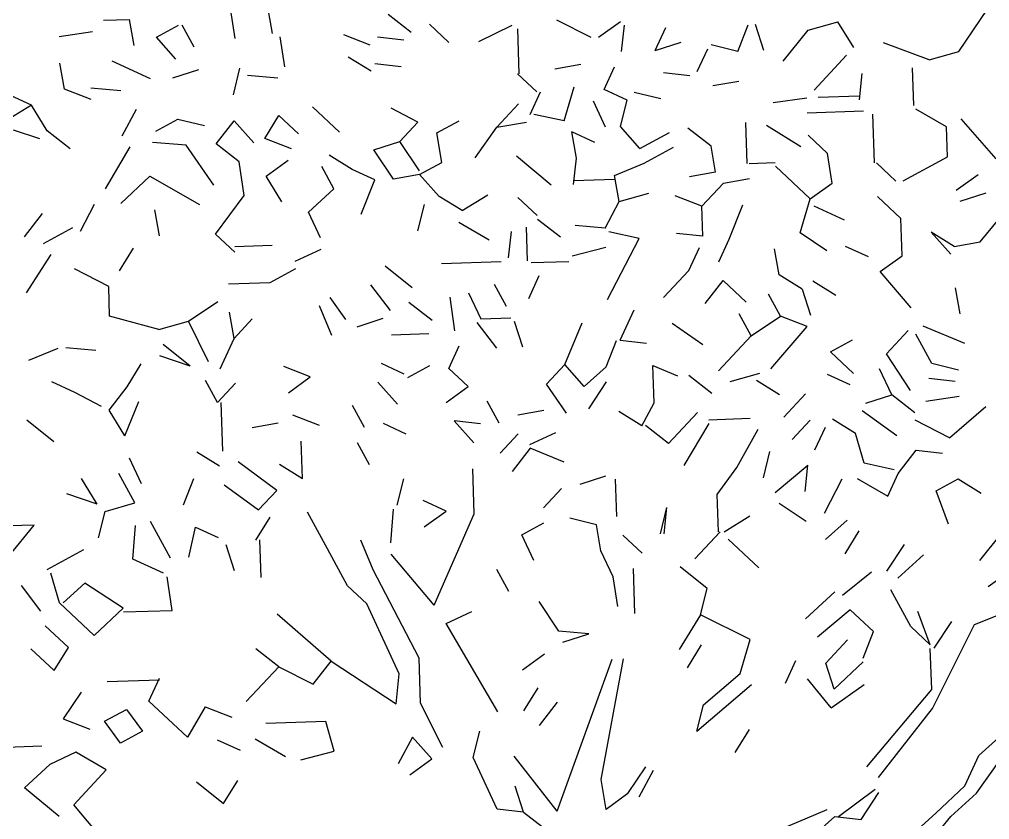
# Model space of a CAD drawing. Header units: metres. Extents: x 10 to 239, y 2 to 253.
# Drawn here: x 17.455 to 18.853, y 188.169 to 189.321 of the extents above; entities that cross this region are included whole.
import ezdxf

# ---------------------------------------------------------------- set-up
doc = ezdxf.new("R2010")
doc.units = ezdxf.units.M
doc.header["$MEASUREMENT"] = 0
doc.layers.add('bloques ARBOLES', color=7, linetype='Continuous', true_color=0xb8d897)

# ---------------------------------------------------------------- blocks, each defined once
blk = doc.blocks.new('arb-alz-77')
at = {"layer": 'bloques ARBOLES', "linetype": 'Continuous'}
for p, q in [((-1.8207, 9.6908), (-1.8366, 9.7899)), ((-1.8207, 9.6908), (-1.8366, 9.7899)), ((-1.8207, 9.6908), (-1.8366, 9.7899)), ((-1.8207, 9.6908), (-1.8366, 9.7899)), ((-1.8207, 9.6908), (-1.8366, 9.7899)), ((-1.6969, 9.7075), (-1.7121, 9.7941)), ((-1.6969, 9.7075), (-1.7121, 9.7941)), ((0.5848, 9.6474), (0.6797, 9.7877)), ((-2.2587, 9.7508), (-2.1717, 9.7536)), ((-2.2587, 9.7508), (-2.1717, 9.7536)), ((-2.2587, 9.7508), (-2.1717, 9.7536)), ((-2.1563, 9.6669), (-2.1717, 9.7536)), ((-1.2359, 9.7106), (-1.3128, 9.7703)), ((-1.2359, 9.7106), (-1.3128, 9.7703)), ((-1.2359, 9.7106), (-1.3128, 9.7703)), ((-0.6375, 9.6933), (-0.7517, 9.7518)), ((-0.6375, 9.6933), (-0.7517, 9.7518)), ((-0.6126, 9.6943), (-0.5397, 9.7466)), ((-0.6126, 9.6943), (-0.5397, 9.7466)), ((-0.6126, 9.6943), (-0.5397, 9.7466)), ((-0.6126, 9.6943), (-0.5397, 9.7466)), ((0.0841, 9.7177), (0.1827, 9.746)), ((0.0841, 9.7177), (0.1827, 9.746)), ((0.2354, 9.6606), (0.1827, 9.746)), ((0.2354, 9.6606), (0.1827, 9.746)), ((-2.2949, 9.7121), (-2.4064, 9.696)), ((-2.2949, 9.7121), (-2.4064, 9.696)), ((-2.2949, 9.7121), (-2.4064, 9.696)), ((-2.0825, 9.6944), (-2.009, 9.7343)), ((-2.0825, 9.6944), (-2.009, 9.7343)), ((-2.0825, 9.6944), (-2.009, 9.7343)), ((-1.9568, 9.6613), (-1.9966, 9.7347)), ((-1.1104, 9.6774), (-1.1746, 9.7376)), ((-1.1104, 9.6774), (-1.1746, 9.7376)), ((-1.1104, 9.6774), (-1.1746, 9.7376)), ((-1.0107, 9.6808), (-0.9005, 9.7344)), ((-0.8764, 9.5732), (-0.8814, 9.7225)), ((-0.5364, 9.647), (-0.5268, 9.7345)), ((-0.5364, 9.647), (-0.5268, 9.7345)), ((-0.5364, 9.647), (-0.5268, 9.7345)), ((-0.4243, 9.6507), (-0.3896, 9.7266)), ((-0.1502, 9.6475), (-0.1158, 9.7359)), ((-0.0632, 9.6505), (-0.091, 9.7367)), ((0.0003, 9.6153), (0.0841, 9.7177)), ((0.0003, 9.6153), (0.0841, 9.7177)), ((-2.0178, 9.6218), (-2.0825, 9.6944)), ((-2.0178, 9.6218), (-2.0825, 9.6944)), ((-2.0178, 9.6218), (-2.0825, 9.6944)), ((-1.6557, 9.5967), (-1.6714, 9.6958)), ((-1.6557, 9.5967), (-1.6714, 9.6958)), ((-1.3716, 9.6686), (-1.4599, 9.703)), ((-1.3716, 9.6686), (-1.4599, 9.703)), ((-1.3716, 9.6686), (-1.4599, 9.703)), ((-1.3716, 9.6686), (-1.4599, 9.703)), ((-1.2601, 9.6848), (-1.3475, 9.6943)), ((-0.4243, 9.6507), (-0.3381, 9.6785)), ((-0.4243, 9.6507), (-0.3381, 9.6785)), ((-0.4243, 9.6507), (-0.3381, 9.6785)), ((0.4859, 9.6193), (0.3346, 9.6764)), ((0.4859, 9.6193), (0.3346, 9.6764)), ((-0.285, 9.5807), (-0.2501, 9.6566)), ((-0.1502, 9.6475), (-0.2381, 9.6695)), ((-0.1502, 9.6475), (-0.2381, 9.6695)), ((0.4859, 9.6193), (0.5848, 9.6474)), ((-2.1027, 9.5567), (-2.2293, 9.6147)), ((-2.1027, 9.5567), (-2.2293, 9.6147)), ((-1.3687, 9.5814), (-1.445, 9.6287)), ((0.1032, 9.5191), (0.2114, 9.6349)), ((0.1032, 9.5191), (0.2114, 9.6349)), ((-2.388, 9.5222), (-2.4035, 9.6088)), ((-2.0281, 9.5592), (-1.9418, 9.5871)), ((-2.0281, 9.5592), (-1.9418, 9.5871)), ((-2.0281, 9.5592), (-1.9418, 9.5871)), ((-1.8269, 9.5037), (-1.805, 9.5917)), ((-1.3571, 9.6068), (-1.2696, 9.5974)), ((-1.3571, 9.6068), (-1.2696, 9.5974)), ((-0.7586, 9.5896), (-0.6719, 9.605)), ((-0.7586, 9.5896), (-0.6719, 9.605)), ((-0.5944, 9.5204), (-0.5595, 9.5964)), ((0.435, 9.468), (0.4308, 9.5924)), ((0.435, 9.468), (0.4308, 9.5924)), ((-1.6793, 9.5585), (-1.7793, 9.5676)), ((-0.8184, 9.5129), (-0.8826, 9.573)), ((-0.8184, 9.5129), (-0.8826, 9.573)), ((-0.3969, 9.577), (-0.3095, 9.5674)), ((-0.1469, 9.548), (-0.2334, 9.5326)), ((0.2539, 9.4868), (0.2634, 9.5744)), ((0.2539, 9.4868), (0.2634, 9.5744)), ((-2.4983, 9.4686), (-2.6249, 9.5266)), ((-2.2998, 9.4877), (-2.388, 9.5222)), ((-2.2998, 9.4877), (-2.388, 9.5222)), ((-2.2998, 9.4877), (-2.388, 9.5222)), ((-2.201, 9.516), (-2.301, 9.5251)), ((-2.201, 9.516), (-2.301, 9.5251)), ((-2.201, 9.516), (-2.301, 9.5251)), ((-0.8406, 9.4374), (-0.8059, 9.5134)), ((-0.8406, 9.4374), (-0.8059, 9.5134)), ((-0.8406, 9.4374), (-0.8059, 9.5134)), ((-0.7277, 9.4163), (-0.6944, 9.5296)), ((-0.5184, 9.4857), (-0.5944, 9.5204)), ((-0.5184, 9.4857), (-0.5944, 9.5204)), ((-0.5902, 9.3961), (-0.6303, 9.4818)), ((-0.5902, 9.3961), (-0.6303, 9.4818)), ((-0.5404, 9.3978), (-0.5184, 9.4857)), ((-0.5404, 9.3978), (-0.5184, 9.4857)), ((-0.5404, 9.3978), (-0.5184, 9.4857)), ((-0.4065, 9.4894), (-0.4943, 9.5114)), ((-0.0324, 9.4772), (0.0792, 9.4934)), ((0.2534, 9.4992), (0.1166, 9.4947)), ((0.2534, 9.4992), (0.1166, 9.4947)), ((-2.4983, 9.4686), (-2.5838, 9.4159)), ((-2.4983, 9.4686), (-2.5838, 9.4159)), ((-2.4457, 9.3831), (-2.4983, 9.4686)), ((-2.1959, 9.3667), (-2.1491, 9.4556)), ((-1.4739, 9.3787), (-1.5638, 9.4628)), ((-1.4739, 9.3787), (-1.5638, 9.4628)), ((-1.2135, 9.4123), (-1.3023, 9.4591)), ((-1.2135, 9.4123), (-1.3023, 9.4591)), ((-1.2135, 9.4123), (-1.3023, 9.4591)), ((-1.2135, 9.4123), (-1.3023, 9.4591)), ((-1.2135, 9.4123), (-1.3023, 9.4591)), ((-0.9514, 9.3963), (-0.8792, 9.4735)), ((-0.9514, 9.3963), (-0.8792, 9.4735)), ((0.0808, 9.4436), (0.2676, 9.4499)), ((0.5434, 9.397), (0.4417, 9.4558)), ((0.5434, 9.397), (0.4417, 9.4558)), ((0.5434, 9.397), (0.4417, 9.4558)), ((-2.0844, 9.3829), (-2.0111, 9.4228)), ((-2.0844, 9.3829), (-2.0111, 9.4228)), ((-2.0111, 9.4228), (-1.9231, 9.4008)), ((-2.0111, 9.4228), (-1.9231, 9.4008)), ((-1.8837, 9.3399), (-1.8239, 9.4167)), ((-1.8837, 9.3399), (-1.8239, 9.4167)), ((-1.8837, 9.3399), (-1.8239, 9.4167)), ((-1.8239, 9.4167), (-1.7592, 9.344)), ((-1.8239, 9.4167), (-1.7592, 9.344)), ((-1.8239, 9.4167), (-1.7592, 9.344)), ((-1.8239, 9.4167), (-1.7592, 9.344)), ((-1.7223, 9.3578), (-1.6752, 9.4342)), ((-1.6107, 9.3741), (-1.6752, 9.4342)), ((-1.15, 9.3772), (-1.0766, 9.417)), ((-1.15, 9.3772), (-1.0766, 9.417)), ((-1.15, 9.3772), (-1.0766, 9.417)), ((-0.7277, 9.4163), (-0.8282, 9.4378)), ((-0.7277, 9.4163), (-0.8282, 9.4378)), ((-0.7277, 9.4163), (-0.8282, 9.4378)), ((0.3045, 9.2768), (0.299, 9.4385)), ((0.3045, 9.2768), (0.299, 9.4385)), ((0.7089, 9.2904), (0.5923, 9.4235)), ((-2.4697, 9.3575), (-2.5579, 9.3856)), ((-2.4697, 9.3575), (-2.5579, 9.3856)), ((-1.2736, 9.348), (-1.2135, 9.4123)), ((-1.0227, 9.2942), (-0.9514, 9.3963)), ((-0.9514, 9.3963), (-0.8523, 9.4121)), ((-0.9514, 9.3963), (-0.8523, 9.4121)), ((-0.9514, 9.3963), (-0.8523, 9.4121)), ((-0.4756, 9.3251), (-0.5404, 9.3978)), ((-0.2391, 9.3332), (-0.316, 9.3928)), ((-0.119, 9.2749), (-0.1236, 9.4118)), ((-0.119, 9.2749), (-0.1236, 9.4118)), ((0.0598, 9.3308), (-0.0547, 9.4017)), ((0.0598, 9.3308), (-0.0547, 9.4017)), ((0.0598, 9.3308), (-0.0547, 9.4017)), ((0.5467, 9.2974), (0.5434, 9.397)), ((0.5467, 9.2974), (0.5434, 9.397)), ((0.5467, 9.2974), (0.5434, 9.397)), ((-2.3688, 9.3235), (-2.4457, 9.3831)), ((-1.6341, 9.3234), (-1.7223, 9.3578)), ((-1.6341, 9.3234), (-1.7223, 9.3578)), ((-1.1343, 9.278), (-1.15, 9.3772)), ((-1.1343, 9.278), (-1.15, 9.3772)), ((-0.6257, 9.345), (-0.7018, 9.3798)), ((-0.6864, 9.2932), (-0.7018, 9.3798)), ((-0.6864, 9.2932), (-0.7018, 9.3798)), ((-0.6257, 9.345), (-0.7018, 9.3798)), ((-0.6864, 9.2932), (-0.7018, 9.3798)), ((-0.4756, 9.3251), (-0.3777, 9.3783)), ((-0.4756, 9.3251), (-0.3777, 9.3783)), ((-0.4756, 9.3251), (-0.3777, 9.3783)), ((0.1478, 9.3088), (0.0834, 9.369)), ((-2.2522, 9.1905), (-2.1698, 9.3302)), ((-1.9832, 9.3365), (-2.0955, 9.3453)), ((-1.8915, 9.2027), (-1.9832, 9.3365)), ((-1.807, 9.2802), (-1.8837, 9.3399)), ((-1.807, 9.2802), (-1.8837, 9.3399)), ((-1.3598, 9.3203), (-1.2736, 9.348)), ((-1.2943, 9.2229), (-1.3598, 9.3203)), ((-1.2943, 9.2229), (-1.3598, 9.3203)), ((-1.208, 9.2506), (-1.2736, 9.348)), ((-1.208, 9.2506), (-1.2736, 9.348)), ((-0.4616, 9.2757), (-0.3637, 9.329)), ((-0.4616, 9.2757), (-0.3637, 9.329)), ((-0.4616, 9.2757), (-0.3637, 9.329)), ((-0.2239, 9.2466), (-0.2391, 9.3332)), ((-0.2239, 9.2466), (-0.2391, 9.3332)), ((-0.2239, 9.2466), (-0.2391, 9.3332)), ((-1.4323, 9.2555), (-1.5088, 9.3026)), ((-1.4323, 9.2555), (-1.5088, 9.3026)), ((-0.7705, 9.2031), (-0.8858, 9.2989)), ((-0.6958, 9.2057), (-0.6864, 9.2932)), ((0.1635, 9.2098), (0.1478, 9.3088)), ((0.3999, 9.2177), (0.5467, 9.2974)), ((-1.7907, 9.1686), (-1.807, 9.2802)), ((-1.7907, 9.1686), (-1.807, 9.2802)), ((-1.7907, 9.1686), (-1.807, 9.2802)), ((-1.7907, 9.1686), (-1.807, 9.2802)), ((-1.7907, 9.1686), (-1.807, 9.2802)), ((-1.7181, 9.2333), (-1.6451, 9.2857)), ((-1.7181, 9.2333), (-1.6451, 9.2857)), ((-1.4925, 9.1912), (-1.5324, 9.2646)), ((-1.3565, 9.2207), (-1.4323, 9.2555)), ((-1.3565, 9.2207), (-1.4323, 9.2555)), ((-1.2076, 9.2381), (-1.1343, 9.278)), ((-1.2076, 9.2381), (-1.1343, 9.278)), ((-0.5597, 9.2352), (-0.4616, 9.2757)), ((-0.5597, 9.2352), (-0.4616, 9.2757)), ((-0.5597, 9.2352), (-0.4616, 9.2757)), ((-0.1127, 9.2752), (-0.0257, 9.2781)), ((0.0905, 9.1574), (-0.0252, 9.2657)), ((0.3751, 9.2169), (0.3108, 9.277)), ((0.3751, 9.2169), (0.3108, 9.277)), ((0.3751, 9.2169), (0.3108, 9.277)), ((-2.2008, 9.1424), (-2.1042, 9.2328)), ((-2.2008, 9.1424), (-2.1042, 9.2328)), ((-2.1042, 9.2328), (-1.9392, 9.1388)), ((-2.1042, 9.2328), (-1.9392, 9.1388)), ((-1.6655, 9.148), (-1.7181, 9.2333)), ((-1.6655, 9.148), (-1.7181, 9.2333)), ((-1.6655, 9.148), (-1.7181, 9.2333)), ((-1.6655, 9.148), (-1.7181, 9.2333)), ((-1.2076, 9.2381), (-1.2943, 9.2229)), ((-1.1428, 9.1656), (-1.2076, 9.2381)), ((-1.1428, 9.1656), (-1.2076, 9.2381)), ((-1.1428, 9.1656), (-1.2076, 9.2381)), ((-1.1428, 9.1656), (-1.2076, 9.2381)), ((-0.5444, 9.1484), (-0.5597, 9.2352)), ((-0.5444, 9.1484), (-0.5597, 9.2352)), ((-0.2239, 9.2466), (-0.3106, 9.2311)), ((-0.1978, 9.21), (-0.111, 9.2254)), ((-0.1978, 9.21), (-0.111, 9.2254)), ((-0.1978, 9.21), (-0.111, 9.2254)), ((0.5753, 9.1863), (0.6484, 9.2386)), ((-1.5771, 9.1136), (-1.4925, 9.1912)), ((-1.4025, 9.1071), (-1.3565, 9.2207)), ((-0.6963, 9.2181), (-0.5593, 9.2226)), ((-0.6963, 9.2181), (-0.5593, 9.2226)), ((-0.6963, 9.2181), (-0.5593, 9.2226)), ((-0.6963, 9.2181), (-0.5593, 9.2226)), ((-0.2698, 9.1328), (-0.1978, 9.21)), ((0.0905, 9.1574), (0.1635, 9.2098)), ((0.0905, 9.1574), (0.1635, 9.2098)), ((0.0905, 9.1574), (0.1635, 9.2098)), ((-1.886, 9.0408), (-1.7907, 9.1686)), ((-1.886, 9.0408), (-1.7907, 9.1686)), ((-1.886, 9.0408), (-1.7907, 9.1686)), ((-1.886, 9.0408), (-1.7907, 9.1686)), ((-1.886, 9.0408), (-1.7907, 9.1686)), ((-1.886, 9.0408), (-1.7907, 9.1686)), ((-1.0666, 9.1184), (-1.1428, 9.1656)), ((-1.0666, 9.1184), (-1.1428, 9.1656)), ((-1.0666, 9.1184), (-0.9811, 9.1711)), ((-1.0666, 9.1184), (-0.9811, 9.1711)), ((-1.0666, 9.1184), (-0.9811, 9.1711)), ((-1.0666, 9.1184), (-0.9811, 9.1711)), ((-1.0666, 9.1184), (-0.9811, 9.1711)), ((-1.0666, 9.1184), (-0.9811, 9.1711)), ((-0.8169, 9.1018), (-0.8812, 9.162)), ((-0.5444, 9.1484), (-0.4457, 9.1767)), ((-0.5444, 9.1484), (-0.4457, 9.1767)), ((-0.2698, 9.1328), (-0.3582, 9.1671)), ((-0.2698, 9.1328), (-0.3582, 9.1671)), ((0.3917, 9.0928), (0.3145, 9.1651)), ((0.3917, 9.0928), (0.3145, 9.1651)), ((0.589, 9.1494), (0.6753, 9.1773)), ((-2.3348, 9.0507), (-2.2879, 9.1394)), ((-2.3348, 9.0507), (-2.2879, 9.1394)), ((-1.2137, 9.0512), (-1.1918, 9.139)), ((-1.2137, 9.0512), (-1.1918, 9.139)), ((-1.2137, 9.0512), (-1.1918, 9.139)), ((-1.2137, 9.0512), (-1.1918, 9.139)), ((-0.5912, 9.0597), (-0.5444, 9.1484)), ((-0.2665, 9.0333), (-0.2698, 9.1328)), ((-0.1791, 9.0239), (-0.133, 9.1375)), ((-0.1791, 9.0239), (-0.133, 9.1375)), ((0.0571, 9.0443), (0.0905, 9.1574)), ((0.0571, 9.0443), (0.0905, 9.1574)), ((0.205, 9.0866), (0.1039, 9.1329)), ((-2.521, 9.0318), (-2.4613, 9.1085)), ((-2.0726, 9.0346), (-2.088, 9.1212)), ((-2.0726, 9.0346), (-2.088, 9.1212)), ((-1.5367, 9.0277), (-1.5771, 9.1136)), ((0.6559, 9.0146), (0.7395, 9.1171)), ((0.6559, 9.0146), (0.7395, 9.1171)), ((0.6559, 9.0146), (0.7395, 9.1171)), ((-2.458, 9.0092), (-2.3601, 9.0623)), ((-2.458, 9.0092), (-2.3601, 9.0623)), ((-2.458, 9.0092), (-2.3601, 9.0623)), ((-1.0778, 9.0806), (-0.9761, 9.0218)), ((-1.0778, 9.0806), (-0.9761, 9.0218)), ((-0.8491, 8.9514), (-0.853, 9.0633)), ((-0.8491, 8.9514), (-0.853, 9.0633)), ((-0.7397, 9.0298), (-0.8164, 9.0894)), ((-0.5912, 9.0597), (-0.6912, 9.0688)), ((0.3959, 8.9685), (0.3917, 9.0928)), ((-1.8217, 8.9808), (-1.886, 9.0408)), ((-0.9118, 8.9618), (-0.9024, 9.0492)), ((-0.478, 9.0261), (-0.5784, 9.0477)), ((-0.478, 9.0261), (-0.5784, 9.0477)), ((-0.2665, 9.0333), (-0.354, 9.0428)), ((0.1462, 8.985), (0.0571, 9.0443)), ((0.1462, 8.985), (0.0571, 9.0443)), ((0.5691, 8.9992), (0.4929, 9.0465)), ((0.5691, 8.9992), (0.4929, 9.0465)), ((0.5691, 8.9992), (0.4929, 9.0465)), ((0.5576, 8.9739), (0.4929, 9.0465)), ((-1.8223, 8.9995), (-1.6979, 9.0037)), ((-1.8223, 8.9995), (-1.6979, 9.0037)), ((-0.7003, 8.9688), (-0.5892, 8.9974)), ((-0.7003, 8.9688), (-0.5892, 8.9974)), ((-0.7003, 8.9688), (-0.5892, 8.9974)), ((-0.5832, 8.8233), (-0.478, 9.0261)), ((-0.5832, 8.8233), (-0.478, 9.0261)), ((-0.2137, 8.9478), (-0.1791, 9.0239)), ((0.2839, 8.9647), (0.208, 8.9995)), ((0.2839, 8.9647), (0.208, 8.9995)), ((0.5691, 8.9992), (0.6559, 9.0146)), ((-2.5146, 8.8453), (-2.4319, 8.9726)), ((-2.5146, 8.8453), (-2.4319, 8.9726)), ((-2.2057, 8.918), (-2.1586, 8.9942)), ((-2.2057, 8.918), (-2.1586, 8.9942)), ((-2.2057, 8.918), (-2.1586, 8.9942)), ((-2.2057, 8.918), (-2.1586, 8.9942)), ((-1.6214, 8.9501), (-1.5355, 8.9905)), ((-1.6214, 8.9501), (-1.5355, 8.9905)), ((-1.6214, 8.9501), (-1.5355, 8.9905)), ((-0.3124, 8.9197), (-0.2777, 8.9955)), ((-0.013, 8.9048), (-0.0284, 8.9915)), ((-0.013, 8.9048), (-0.0284, 8.9915)), ((0.323, 8.9162), (0.3959, 8.9685)), ((0.323, 8.9162), (0.3959, 8.9685)), ((0.323, 8.9162), (0.3959, 8.9685)), ((0.323, 8.9162), (0.3959, 8.9685)), ((-1.3219, 8.9354), (-1.2323, 8.8636)), ((-1.3219, 8.9354), (-1.2323, 8.8636)), ((-0.9362, 8.9484), (-1.1353, 8.9417)), ((-0.9362, 8.9484), (-1.1353, 8.9417)), ((-0.9362, 8.9484), (-1.1353, 8.9417)), ((-0.8366, 8.9456), (-0.712, 8.9498)), ((-0.8366, 8.9456), (-0.712, 8.9498)), ((-2.2413, 8.8669), (-2.3554, 8.9254)), ((-1.6206, 8.9253), (-1.7061, 8.8788)), ((-0.845, 8.8269), (-0.8101, 8.9028)), ((-0.845, 8.8269), (-0.8101, 8.9028)), ((-0.3967, 8.8295), (-0.3124, 8.9197)), ((-0.3967, 8.8295), (-0.3124, 8.9197)), ((-0.3967, 8.8295), (-0.3124, 8.9197)), ((0.0633, 8.8576), (-0.013, 8.9048)), ((0.0633, 8.8576), (-0.013, 8.9048)), ((0.0633, 8.8576), (-0.013, 8.9048)), ((0.0633, 8.8576), (-0.013, 8.9048)), ((0.0633, 8.8576), (-0.013, 8.9048)), ((0.0633, 8.8576), (-0.013, 8.9048)), ((0.4266, 8.7951), (0.323, 8.9162)), ((0.4266, 8.7951), (0.323, 8.9162)), ((0.4266, 8.7951), (0.323, 8.9162)), ((0.4266, 8.7951), (0.323, 8.9162)), ((-1.7061, 8.8788), (-1.8431, 8.8741)), ((-1.7061, 8.8788), (-1.8431, 8.8741)), ((-1.7061, 8.8788), (-1.8431, 8.8741)), ((-1.7061, 8.8788), (-1.8431, 8.8741)), ((-1.7061, 8.8788), (-1.8431, 8.8741)), ((-1.7061, 8.8788), (-1.8431, 8.8741)), ((-1.7061, 8.8788), (-1.8431, 8.8741)), ((-1.3044, 8.7865), (-1.3695, 8.8714)), ((-1.3044, 8.7865), (-1.3695, 8.8714)), ((-0.9188, 8.7996), (-0.9587, 8.8729)), ((-0.2589, 8.8094), (-0.1993, 8.8861)), ((-0.2589, 8.8094), (-0.1993, 8.8861)), ((-0.2589, 8.8094), (-0.1993, 8.8861)), ((-0.1221, 8.814), (-0.1993, 8.8861)), ((0.1762, 8.8365), (0.0997, 8.8838)), ((-2.238, 8.7674), (-2.2413, 8.8669)), ((-1.0448, 8.8452), (-1.0046, 8.7592)), ((-0.0085, 8.768), (-0.0482, 8.8414)), ((0.0633, 8.8576), (0.0911, 8.7714)), ((0.5892, 8.7756), (0.5738, 8.8624)), ((-1.9759, 8.7514), (-1.8785, 8.817)), ((-1.9759, 8.7514), (-1.8785, 8.817)), ((-1.9759, 8.7514), (-1.8785, 8.817)), ((-1.9759, 8.7514), (-1.8785, 8.817)), ((-1.453, 8.7565), (-1.5053, 8.8295)), ((-1.453, 8.7565), (-1.5053, 8.8295)), ((-1.1663, 8.7538), (-1.2431, 8.8135)), ((-1.1663, 8.7538), (-1.2431, 8.8135)), ((-1.0904, 8.7189), (-1.1067, 8.8306)), ((-1.0904, 8.7189), (-1.1067, 8.8306)), ((-1.8245, 8.6941), (-1.8399, 8.7809)), ((-1.5416, 8.8033), (-1.501, 8.7051)), ((-1.5416, 8.8033), (-1.501, 8.7051)), ((-0.5413, 8.6878), (-0.4949, 8.7889)), ((-0.1058, 8.7025), (-0.1457, 8.7757)), ((-0.1058, 8.7025), (-0.1457, 8.7757)), ((-2.0746, 8.7231), (-2.238, 8.7674)), ((-2.0746, 8.7231), (-2.238, 8.7674)), ((-2.0746, 8.7231), (-2.238, 8.7674)), ((-2.0746, 8.7231), (-1.9759, 8.7514)), ((-2.0746, 8.7231), (-1.9759, 8.7514)), ((-2.0746, 8.7231), (-1.9759, 8.7514)), ((-1.9091, 8.6165), (-1.9759, 8.7514)), ((-1.9091, 8.6165), (-1.9759, 8.7514)), ((-1.9091, 8.6165), (-1.9759, 8.7514)), ((-1.8245, 8.6941), (-1.7644, 8.7585)), ((-1.8245, 8.6941), (-1.7644, 8.7585)), ((-1.4148, 8.7329), (-1.3285, 8.7607)), ((-1.4148, 8.7329), (-1.3285, 8.7607)), ((-1.4148, 8.7329), (-1.3285, 8.7607)), ((-1.4148, 8.7329), (-1.3285, 8.7607)), ((-1.4148, 8.7329), (-1.3285, 8.7607)), ((-0.9515, 8.6613), (-1.0167, 8.7463)), ((-1.0046, 8.7592), (-0.9051, 8.7626)), ((-1.0046, 8.7592), (-0.9051, 8.7626)), ((-0.8643, 8.6643), (-0.8922, 8.7506)), ((-0.8643, 8.6643), (-0.8922, 8.7506)), ((-0.8643, 8.6643), (-0.8922, 8.7506)), ((-0.8643, 8.6643), (-0.8922, 8.7506)), ((-0.7255, 8.6067), (-0.6679, 8.7458)), ((-0.7255, 8.6067), (-0.6679, 8.7458)), ((-0.7255, 8.6067), (-0.6679, 8.7458)), ((-0.7255, 8.6067), (-0.6679, 8.7458)), ((-0.7255, 8.6067), (-0.6679, 8.7458)), ((-0.7255, 8.6067), (-0.6679, 8.7458)), ((-0.2667, 8.672), (-0.3687, 8.7433)), ((-0.2667, 8.672), (-0.3687, 8.7433)), ((-0.1058, 8.7025), (-0.0085, 8.768)), ((0.08, 8.7336), (-0.0085, 8.768)), ((0.08, 8.7336), (-0.0085, 8.768)), ((0.08, 8.7336), (-0.0085, 8.768)), ((0.08, 8.7336), (-0.0085, 8.768)), ((0.08, 8.7336), (-0.0085, 8.768)), ((-1.3017, 8.7057), (-1.1774, 8.7099)), ((-1.3017, 8.7057), (-1.1774, 8.7099)), ((-0.0398, 8.5926), (0.08, 8.7336)), ((0.3446, 8.6429), (0.4167, 8.7201)), ((0.3446, 8.6429), (0.4167, 8.7201)), ((0.4951, 8.6106), (0.4421, 8.7084)), ((0.4951, 8.6106), (0.4421, 8.7084)), ((0.6049, 8.6766), (0.466, 8.7341)), ((0.6049, 8.6766), (0.466, 8.7341)), ((0.6049, 8.6766), (0.466, 8.7341)), ((0.6049, 8.6766), (0.466, 8.7341)), ((0.6049, 8.6766), (0.466, 8.7341)), ((-1.8709, 8.5931), (-1.8245, 8.6941)), ((-1.8709, 8.5931), (-1.8245, 8.6941)), ((-0.5881, 8.599), (-0.5538, 8.6873)), ((-0.5413, 8.6878), (-0.4539, 8.6782)), ((-0.5413, 8.6878), (-0.4539, 8.6782)), ((-0.5413, 8.6878), (-0.4539, 8.6782)), ((-0.214, 8.5867), (-0.1058, 8.7025)), ((-0.214, 8.5867), (-0.1058, 8.7025)), ((0.1575, 8.649), (0.231, 8.6889)), ((0.1575, 8.649), (0.231, 8.6889)), ((-2.5071, 8.6213), (-2.4088, 8.662)), ((-2.5071, 8.6213), (-2.4088, 8.662)), ((-2.2839, 8.6538), (-2.384, 8.6628)), ((-2.2839, 8.6538), (-2.384, 8.6628)), ((-2.2839, 8.6538), (-2.384, 8.6628)), ((-1.9708, 8.6021), (-2.0604, 8.6737)), ((-1.9708, 8.6021), (-2.0604, 8.6737)), ((-1.9708, 8.6021), (-2.0604, 8.6737)), ((-1.9708, 8.6021), (-2.0604, 8.6737)), ((-1.1111, 8.5937), (-1.0763, 8.6696)), ((-1.1111, 8.5937), (-1.0763, 8.6696)), ((0.2348, 8.5769), (0.1575, 8.649)), ((0.2348, 8.5769), (0.1575, 8.649)), ((0.4234, 8.521), (0.3446, 8.6429)), ((0.4234, 8.521), (0.3446, 8.6429)), ((0.4234, 8.521), (0.3446, 8.6429)), ((0.4234, 8.521), (0.3446, 8.6429)), ((0.4234, 8.521), (0.3446, 8.6429)), ((0.4234, 8.521), (0.3446, 8.6429)), ((-1.9708, 8.6021), (-2.0716, 8.636)), ((-1.9708, 8.6021), (-2.0716, 8.636)), ((-1.9708, 8.6021), (-2.0716, 8.636)), ((-1.3359, 8.6111), (-1.26, 8.5762)), ((-1.3359, 8.6111), (-1.26, 8.5762)), ((0.5831, 8.5886), (0.4951, 8.6106)), ((0.5831, 8.5886), (0.4951, 8.6106)), ((0.5831, 8.5886), (0.4951, 8.6106)), ((-2.1802, 8.5328), (-2.1329, 8.609)), ((-1.571, 8.5657), (-1.6594, 8.6001)), ((-1.2471, 8.5642), (-1.1737, 8.604)), ((-1.2471, 8.5642), (-1.1737, 8.604)), ((-1.0469, 8.5336), (-1.1111, 8.5937)), ((-0.7855, 8.5424), (-0.7255, 8.6067)), ((-0.7855, 8.5424), (-0.7255, 8.6067)), ((-0.6607, 8.5342), (-0.7255, 8.6067)), ((-0.6607, 8.5342), (-0.7255, 8.6067)), ((-0.6607, 8.5342), (-0.7255, 8.6067)), ((-0.6607, 8.5342), (-0.5881, 8.599)), ((-0.6607, 8.5342), (-0.5881, 8.599)), ((-0.4327, 8.6042), (-0.3505, 8.5696)), ((-0.4285, 8.4798), (-0.4327, 8.6042)), ((-0.1754, 8.5507), (-0.0767, 8.5788)), ((-0.1754, 8.5507), (-0.0767, 8.5788)), ((0.3616, 8.5064), (0.3214, 8.5923)), ((0.3616, 8.5064), (0.3214, 8.5923)), ((-2.354, 8.5144), (-2.4299, 8.5492)), ((-2.354, 8.5144), (-2.4299, 8.5492)), ((-2.354, 8.5144), (-2.4299, 8.5492)), ((-1.8796, 8.4807), (-1.9194, 8.554)), ((-1.8796, 8.4807), (-1.9194, 8.554)), ((-1.8796, 8.4807), (-1.9194, 8.554)), ((-1.6441, 8.5134), (-1.571, 8.5657)), ((-1.2815, 8.4759), (-1.3463, 8.5485)), ((-1.2815, 8.4759), (-1.3463, 8.5485)), ((-1.2815, 8.4759), (-1.3463, 8.5485)), ((-1.2815, 8.4759), (-1.3463, 8.5485)), ((-0.6457, 8.46), (-0.5864, 8.5492)), ((-0.6457, 8.46), (-0.5864, 8.5492)), ((-0.6457, 8.46), (-0.5864, 8.5492)), ((-0.2364, 8.5111), (-0.3131, 8.5708)), ((-0.2364, 8.5111), (-0.3131, 8.5708)), ((-0.012, 8.5063), (-0.0884, 8.5535)), ((0.2235, 8.5391), (0.1476, 8.5739)), ((0.5719, 8.5509), (0.4844, 8.5605)), ((-2.2652, 8.4676), (-2.354, 8.5144)), ((-2.2652, 8.4676), (-2.354, 8.5144)), ((-2.2652, 8.4676), (-2.354, 8.5144)), ((-2.2652, 8.4676), (-2.354, 8.5144)), ((-2.2399, 8.4559), (-2.1802, 8.5328)), ((-2.2399, 8.4559), (-2.1802, 8.5328)), ((-1.8796, 8.4807), (-1.8195, 8.545)), ((-1.1198, 8.4814), (-1.0469, 8.5336)), ((-0.72, 8.445), (-0.7855, 8.5424)), ((-0.72, 8.445), (-0.7855, 8.5424)), ((-2.1873, 8.3706), (-2.1413, 8.4842)), ((-2.1873, 8.3706), (-2.1413, 8.4842)), ((-2.1873, 8.3706), (-2.1413, 8.4842)), ((-0.943, 8.4126), (-0.9829, 8.4859)), ((-0.943, 8.4126), (-0.9829, 8.4859)), ((-0.943, 8.4126), (-0.9829, 8.4859)), ((0.0029, 8.4321), (0.0751, 8.5093)), ((0.2753, 8.4786), (0.3616, 8.5064)), ((0.2753, 8.4786), (0.3616, 8.5064)), ((0.2753, 8.4786), (0.3616, 8.5064)), ((0.4383, 8.4468), (0.3616, 8.5064)), ((0.4383, 8.4468), (0.3616, 8.5064)), ((0.4383, 8.4468), (0.3616, 8.5064)), ((0.4744, 8.4853), (0.586, 8.5016)), ((0.4744, 8.4853), (0.586, 8.5016)), ((-2.1873, 8.3706), (-2.2399, 8.4559)), ((-2.1873, 8.3706), (-2.2399, 8.4559)), ((-2.1873, 8.3706), (-2.2399, 8.4559)), ((-1.8617, 8.3193), (-1.8671, 8.481)), ((-1.8617, 8.3193), (-1.8671, 8.481)), ((-1.8617, 8.3193), (-1.8671, 8.481)), ((-1.8617, 8.3193), (-1.8671, 8.481)), ((-1.391, 8.3975), (-1.4308, 8.4708)), ((-0.8817, 8.4395), (-0.795, 8.455)), ((-0.8817, 8.4395), (-0.795, 8.455)), ((-0.4694, 8.4036), (-0.5458, 8.4508)), ((-0.4694, 8.4036), (-0.4285, 8.4798)), ((-0.4694, 8.4036), (-0.4285, 8.4798)), ((-0.4694, 8.4036), (-0.4285, 8.4798)), ((0.3787, 8.37), (0.2638, 8.4533)), ((0.3787, 8.37), (0.2638, 8.4533)), ((0.3787, 8.37), (0.2638, 8.4533)), ((0.3787, 8.37), (0.2638, 8.4533)), ((0.5533, 8.3634), (0.6745, 8.4672)), ((0.5533, 8.3634), (0.6745, 8.4672)), ((-2.4232, 8.3502), (-2.5128, 8.4219)), ((-2.4232, 8.3502), (-2.5128, 8.4219)), ((-2.4232, 8.3502), (-2.5128, 8.4219)), ((-1.5407, 8.4048), (-1.629, 8.4393)), ((-1.0279, 8.3474), (-1.0928, 8.4199)), ((-1.0279, 8.3474), (-1.0928, 8.4199)), ((-1.0053, 8.4105), (-1.0928, 8.4199)), ((-1.0279, 8.3474), (-1.0928, 8.4199)), ((-0.3802, 8.3444), (-0.284, 8.4473)), ((-0.3802, 8.3444), (-0.284, 8.4473)), ((-0.2459, 8.4237), (-0.1091, 8.4284)), ((0.0304, 8.3583), (0.0905, 8.4225)), ((0.0304, 8.3583), (0.0905, 8.4225)), ((0.0304, 8.3583), (0.0905, 8.4225)), ((0.0304, 8.3583), (0.0905, 8.4225)), ((0.0304, 8.3583), (0.0905, 8.4225)), ((0.0304, 8.3583), (0.0905, 8.4225)), ((0.2415, 8.3778), (0.1651, 8.4251)), ((0.5533, 8.3634), (0.4392, 8.4219)), ((0.5533, 8.3634), (0.4392, 8.4219)), ((0.5533, 8.3634), (0.4392, 8.4219)), ((0.5533, 8.3634), (0.4392, 8.4219)), ((-1.6779, 8.4126), (-1.7647, 8.3972)), ((-1.6779, 8.4126), (-1.7647, 8.3972)), ((-1.6779, 8.4126), (-1.7647, 8.3972)), ((-1.6779, 8.4126), (-1.7647, 8.3972)), ((-1.6779, 8.4126), (-1.7647, 8.3972)), ((-1.3292, 8.4119), (-1.2533, 8.3771)), ((-1.3292, 8.4119), (-1.2533, 8.3771)), ((-0.3802, 8.3444), (-0.4569, 8.404)), ((-0.3279, 8.2714), (-0.2454, 8.4112)), ((-0.1534, 8.2649), (-0.0829, 8.3918)), ((-0.1534, 8.2649), (-0.0829, 8.3918)), ((-0.1534, 8.2649), (-0.0829, 8.3918)), ((-0.1534, 8.2649), (-0.0829, 8.3918)), ((0.1062, 8.3235), (0.1411, 8.3994)), ((0.1062, 8.3235), (0.1411, 8.3994)), ((-1.597, 8.2286), (-1.6012, 8.3529)), ((-0.9397, 8.313), (-0.8797, 8.3773)), ((-0.841, 8.3412), (-0.7551, 8.3815)), ((0.2696, 8.2792), (0.2415, 8.3778)), ((-1.3743, 8.2735), (-1.4141, 8.3469)), ((-1.3743, 8.2735), (-1.4141, 8.3469)), ((-0.8406, 8.3287), (-0.9003, 8.252)), ((-0.7269, 8.2828), (-0.8406, 8.3287)), ((0.3829, 8.2455), (0.4425, 8.3223)), ((0.3829, 8.2455), (0.4425, 8.3223)), ((0.3829, 8.2455), (0.4425, 8.3223)), ((0.3829, 8.2455), (0.4425, 8.3223)), ((0.4425, 8.3223), (0.5302, 8.3128)), ((0.4425, 8.3223), (0.5302, 8.3128)), ((0.4425, 8.3223), (0.5302, 8.3128)), ((-2.132, 8.2104), (-2.1722, 8.2963)), ((-2.132, 8.2104), (-2.1722, 8.2963)), ((-1.8724, 8.2691), (-1.9487, 8.3163)), ((-0.065, 8.2305), (-0.0431, 8.3185)), ((-1.6828, 8.1882), (-1.8106, 8.2836)), ((-1.6828, 8.1882), (-1.8106, 8.2836)), ((-1.6733, 8.2759), (-1.597, 8.2286)), ((-1.6733, 8.2759), (-1.597, 8.2286)), ((-1.6733, 8.2759), (-1.597, 8.2286)), ((-1.0262, 8.1107), (-1.0314, 8.2601)), ((-0.2187, 8.1755), (-0.1534, 8.2649)), ((-0.2187, 8.1755), (-0.1534, 8.2649)), ((-0.2187, 8.1755), (-0.1534, 8.2649)), ((-0.0259, 8.182), (0.0831, 8.2729)), ((0.0736, 8.1853), (0.0831, 8.2729)), ((0.0736, 8.1853), (0.0831, 8.2729)), ((0.0736, 8.1853), (0.0831, 8.2729)), ((0.37, 8.2576), (0.2696, 8.2792)), ((0.37, 8.2576), (0.2696, 8.2792)), ((-2.2791, 8.1432), (-2.3319, 8.2286)), ((-2.2791, 8.1432), (-2.3319, 8.2286)), ((-2.1548, 8.1474), (-2.2079, 8.2453)), ((-2.1548, 8.1474), (-2.2079, 8.2453)), ((-2.1548, 8.1474), (-2.2079, 8.2453)), ((-2.1548, 8.1474), (-2.2079, 8.2453)), ((-1.9926, 8.1405), (-1.9582, 8.2288)), ((-1.2826, 8.1396), (-1.2607, 8.2275)), ((-1.2826, 8.1396), (-1.2607, 8.2275)), ((-0.6746, 8.2099), (-0.5884, 8.2377)), ((-0.6746, 8.2099), (-0.5884, 8.2377)), ((-0.6746, 8.2099), (-0.5884, 8.2377)), ((-0.6746, 8.2099), (-0.5884, 8.2377)), ((-0.6746, 8.2099), (-0.5884, 8.2377)), ((-0.6746, 8.2099), (-0.5884, 8.2377)), ((-0.5526, 8.1019), (-0.5568, 8.2263)), ((-0.5526, 8.1019), (-0.5568, 8.2263)), ((0.1383, 8.1128), (0.1967, 8.2269)), ((0.1383, 8.1128), (0.1967, 8.2269)), ((0.2465, 8.2286), (0.3482, 8.1698)), ((0.3482, 8.1698), (0.3829, 8.2455)), ((0.5094, 8.1876), (0.5828, 8.2274)), ((0.5094, 8.1876), (0.5828, 8.2274)), ((0.5828, 8.2274), (0.6592, 8.1802)), ((0.5828, 8.2274), (0.6592, 8.1802)), ((-1.8579, 8.2074), (-1.743, 8.1239)), ((-0.7965, 8.1311), (-0.7364, 8.1954)), ((-2.2791, 8.1432), (-2.38, 8.1772)), ((-2.2791, 8.1432), (-2.38, 8.1772)), ((-2.2791, 8.1432), (-2.38, 8.1772)), ((-1.743, 8.1239), (-1.6828, 8.1882)), ((-0.2146, 8.051), (-0.2187, 8.1755)), ((0.5506, 8.0769), (0.5094, 8.1876)), ((-2.2535, 8.1192), (-2.1548, 8.1474)), ((-2.2535, 8.1192), (-2.1548, 8.1474)), ((-1.3033, 8.0143), (-1.2945, 8.1267)), ((-1.12, 8.1202), (-1.1959, 8.1548)), ((-1.12, 8.1202), (-1.1959, 8.1548)), ((-0.4075, 8.0445), (-0.3856, 8.1324)), ((-0.3951, 8.045), (-0.3856, 8.1324)), ((-0.3951, 8.045), (-0.3856, 8.1324)), ((-0.3951, 8.045), (-0.3856, 8.1324)), ((-0.3951, 8.045), (-0.3856, 8.1324)), ((0.077, 8.0858), (-0.0122, 8.145)), ((0.077, 8.0858), (-0.0122, 8.145)), ((0.077, 8.0858), (-0.0122, 8.145)), ((0.077, 8.0858), (-0.0122, 8.145)), ((0.077, 8.0858), (-0.0122, 8.145)), ((-2.2754, 8.0313), (-2.2535, 8.1192)), ((-2.2754, 8.0313), (-2.2535, 8.1192)), ((-1.752, 8.024), (-1.7048, 8.1003)), ((-1.752, 8.024), (-1.7048, 8.1003)), ((-1.752, 8.024), (-1.7048, 8.1003)), ((-1.752, 8.024), (-1.7048, 8.1003)), ((-1.752, 8.024), (-1.7048, 8.1003)), ((-1.5143, 7.9947), (-1.5808, 8.117)), ((-1.5143, 7.9947), (-1.5808, 8.117)), ((-1.193, 8.0679), (-1.12, 8.1202)), ((-1.1592, 7.8073), (-1.0262, 8.1107)), ((-1.1592, 7.8073), (-1.0262, 8.1107)), ((-0.6203, 8.0747), (-0.7083, 8.0966)), ((-0.1959, 8.0517), (-0.1106, 8.1044)), ((-2.4886, 8.0739), (-2.6503, 8.0684)), ((-2.4886, 8.0739), (-2.6503, 8.0684)), ((-2.5724, 7.9714), (-2.4886, 8.0739)), ((-2.1608, 7.9604), (-2.1523, 8.0728)), ((-2.1029, 8.0869), (-2.0365, 7.9645)), ((-1.9743, 7.9667), (-1.9527, 8.0671)), ((-1.9527, 8.0671), (-1.8768, 8.0323)), ((-1.9527, 8.0671), (-1.8768, 8.0323)), ((-1.9527, 8.0671), (-1.8768, 8.0323)), ((-0.8683, 8.0414), (-0.7948, 8.0813)), ((-0.8683, 8.0414), (-0.7948, 8.0813)), ((-0.6049, 7.9881), (-0.6203, 8.0747)), ((-0.6049, 7.9881), (-0.6203, 8.0747)), ((0.1413, 8.0257), (0.2138, 8.0903)), ((-0.8279, 7.9555), (-0.8683, 8.0414)), ((-0.4675, 7.9802), (-0.5319, 8.0403)), ((-0.4675, 7.9802), (-0.5319, 8.0403)), ((-0.4675, 7.9802), (-0.5319, 8.0403)), ((-0.4675, 7.9802), (-0.5319, 8.0403)), ((-0.2925, 7.9612), (-0.2085, 8.0512)), ((-0.2925, 7.9612), (-0.2085, 8.0512)), ((0.2524, 8.0544), (0.2051, 7.9779)), ((0.6543, 7.9558), (0.726, 8.0454)), ((-1.8232, 7.9219), (-1.8512, 8.0083)), ((-1.8232, 7.9219), (-1.8512, 8.0083)), ((-1.8232, 7.9219), (-1.8512, 8.0083)), ((-1.8232, 7.9219), (-1.8512, 8.0083)), ((-1.8232, 7.9219), (-1.8512, 8.0083)), ((-1.8232, 7.9219), (-1.8512, 8.0083)), ((-1.7396, 8.0244), (-1.7354, 7.9)), ((-1.7396, 8.0244), (-1.7354, 7.9)), ((-1.3626, 7.9251), (-1.4031, 8.0233)), ((-1.3626, 7.9251), (-1.4031, 8.0233)), ((-1.3626, 7.9251), (-1.4031, 8.0233)), ((-1.3626, 7.9251), (-1.4031, 8.0233)), ((-1.3626, 7.9251), (-1.4031, 8.0233)), ((-1.3626, 7.9251), (-1.4031, 8.0233)), ((-1.3626, 7.9251), (-1.4031, 8.0233)), ((-1.3626, 7.9251), (-1.4031, 8.0233)), ((-0.0797, 7.9311), (-0.1826, 8.0272)), ((0.4033, 8.0096), (0.3441, 7.9204)), ((0.4033, 8.0096), (0.3441, 7.9204)), ((0.4033, 8.0096), (0.3441, 7.9204)), ((-2.4462, 7.9259), (-2.3239, 7.9922)), ((-1.4479, 7.8723), (-1.5143, 7.9947)), ((-1.4479, 7.8723), (-1.5143, 7.9947)), ((-1.4479, 7.8723), (-1.5143, 7.9947)), ((-1.4479, 7.8723), (-1.5143, 7.9947)), ((-1.4479, 7.8723), (-1.5143, 7.9947)), ((-1.1592, 7.8073), (-1.3021, 7.9769)), ((-1.1592, 7.8073), (-1.3021, 7.9769)), ((-1.1592, 7.8073), (-1.3021, 7.9769)), ((-0.5645, 7.9021), (-0.6049, 7.9881)), ((-0.5645, 7.9021), (-0.6049, 7.9881)), ((0.3822, 7.8968), (0.4669, 7.9744)), ((-2.0596, 7.9139), (-2.1608, 7.9604)), ((-2.0596, 7.9139), (-2.1608, 7.9604)), ((-2.0596, 7.9139), (-2.1608, 7.9604)), ((-0.2519, 7.8628), (-0.3415, 7.9346)), ((-0.2519, 7.8628), (-0.3415, 7.9346)), ((-2.4052, 7.8152), (-2.4333, 7.9139)), ((-2.4052, 7.8152), (-2.4333, 7.9139)), ((-2.4052, 7.8152), (-2.4333, 7.9139)), ((-2.0306, 7.7903), (-2.0469, 7.9019)), ((-1.2094, 7.6313), (-1.3626, 7.9251)), ((-1.2094, 7.6313), (-1.3626, 7.9251)), ((-1.2094, 7.6313), (-1.3626, 7.9251)), ((-0.9117, 7.8531), (-0.9515, 7.9265)), ((-0.5488, 7.803), (-0.5645, 7.9021)), ((-0.492, 7.7801), (-0.4971, 7.9294)), ((-0.492, 7.7801), (-0.4971, 7.9294)), ((-0.492, 7.7801), (-0.4971, 7.9294)), ((-0.492, 7.7801), (-0.4971, 7.9294)), ((0.1974, 7.8407), (0.2942, 7.9187)), ((0.1974, 7.8407), (0.2942, 7.9187)), ((0.6821, 7.8696), (0.755, 7.9219)), ((0.6821, 7.8696), (0.755, 7.9219)), ((-2.4665, 7.7881), (-2.5316, 7.8731)), ((-2.4665, 7.7881), (-2.5316, 7.8731)), ((-2.4665, 7.7881), (-2.5316, 7.8731)), ((-2.4665, 7.7881), (-2.5316, 7.8731)), ((-2.3202, 7.8803), (-2.3928, 7.8155)), ((-2.1927, 7.7973), (-2.3202, 7.8803)), ((-2.1927, 7.7973), (-2.3202, 7.8803)), ((-2.1927, 7.7973), (-2.3202, 7.8803)), ((-2.1927, 7.7973), (-2.3202, 7.8803)), ((-2.1927, 7.7973), (-2.3202, 7.8803)), ((-2.1927, 7.7973), (-2.3202, 7.8803)), ((-2.1927, 7.7973), (-2.3202, 7.8803)), ((-2.1927, 7.7973), (-2.3202, 7.8803)), ((-2.1927, 7.7973), (-2.3202, 7.8803)), ((-2.1927, 7.7973), (-2.3202, 7.8803)), ((-1.3837, 7.8122), (-1.4479, 7.8723)), ((-1.3837, 7.8122), (-1.4479, 7.8723)), ((-1.3837, 7.8122), (-1.4479, 7.8723)), ((-1.3837, 7.8122), (-1.4479, 7.8723)), ((-0.2738, 7.7751), (-0.2519, 7.8628)), ((-0.2738, 7.7751), (-0.2519, 7.8628)), ((-0.2738, 7.7751), (-0.2519, 7.8628)), ((-0.2738, 7.7751), (-0.2519, 7.8628)), ((-0.2738, 7.7751), (-0.2519, 7.8628)), ((-0.2738, 7.7751), (-0.2519, 7.8628)), ((-0.2738, 7.7751), (-0.2519, 7.8628)), ((-0.2738, 7.7751), (-0.2519, 7.8628)), ((-0.2738, 7.7751), (-0.2519, 7.8628)), ((0.0753, 7.7618), (0.172, 7.8523)), ((0.0753, 7.7618), (0.172, 7.8523)), ((0.0753, 7.7618), (0.172, 7.8523)), ((0.0753, 7.7618), (0.172, 7.8523)), ((0.0753, 7.7618), (0.172, 7.8523)), ((0.0753, 7.7618), (0.172, 7.8523)), ((0.4251, 7.7363), (0.3586, 7.8586)), ((-2.2894, 7.7069), (-2.4052, 7.8152)), ((-2.2894, 7.7069), (-2.4052, 7.8152)), ((-2.2894, 7.7069), (-2.4052, 7.8152)), ((-2.2894, 7.7069), (-2.4052, 7.8152)), ((-1.2761, 7.5793), (-1.3837, 7.8122)), ((-1.2761, 7.5793), (-1.3837, 7.8122)), ((-0.7454, 7.7217), (-0.8109, 7.8192)), ((-2.2894, 7.7069), (-2.1927, 7.7973)), ((-2.1924, 7.7849), (-2.0306, 7.7903)), ((-2.1924, 7.7849), (-2.0306, 7.7903)), ((-1.5017, 7.6214), (-1.6815, 7.7773)), ((-1.5017, 7.6214), (-1.6815, 7.7773)), ((-1.5017, 7.6214), (-1.6815, 7.7773)), ((-1.5017, 7.6214), (-1.6815, 7.7773)), ((-1.5017, 7.6214), (-1.6815, 7.7773)), ((-1.5017, 7.6214), (-1.6815, 7.7773)), ((-1.5017, 7.6214), (-1.6815, 7.7773)), ((-1.1198, 7.7465), (-1.034, 7.7866)), ((-0.2738, 7.7751), (-0.3447, 7.6605)), ((-0.2738, 7.7751), (-0.3447, 7.6605)), ((-0.1091, 7.6934), (-0.2738, 7.7751)), ((-0.1091, 7.6934), (-0.2738, 7.7751)), ((0.2238, 7.7918), (0.1149, 7.7009)), ((0.2238, 7.7918), (0.1149, 7.7009)), ((0.301, 7.7196), (0.2238, 7.7918)), ((0.4894, 7.6763), (0.4482, 7.7869)), ((0.4894, 7.6763), (0.4482, 7.7869)), ((0.6365, 7.7435), (0.7226, 7.7776)), ((0.6365, 7.7435), (0.7226, 7.7776)), ((-0.9481, 7.4532), (-1.1198, 7.7465)), ((-0.9481, 7.4532), (-1.1198, 7.7465)), ((0.4965, 7.4647), (0.6365, 7.7435)), ((0.4965, 7.4647), (0.6365, 7.7435)), ((0.5022, 7.6642), (0.5614, 7.7534)), ((-2.3752, 7.6667), (-2.4524, 7.7387)), ((-2.3752, 7.6667), (-2.4524, 7.7387)), ((-0.6455, 7.7126), (-0.7454, 7.7217)), ((-0.6455, 7.7126), (-0.7454, 7.7217)), ((-0.7316, 7.6848), (-0.6455, 7.7126)), ((-0.7316, 7.6848), (-0.6455, 7.7126)), ((0.2667, 7.6313), (0.301, 7.7196)), ((0.2667, 7.6313), (0.301, 7.7196)), ((0.2667, 7.6313), (0.301, 7.7196)), ((0.2667, 7.6313), (0.301, 7.7196)), ((0.4894, 7.6763), (0.4251, 7.7363)), ((-0.3177, 7.5992), (-0.2705, 7.6755)), ((-0.1427, 7.5801), (-0.1091, 7.6934)), ((-0.1427, 7.5801), (-0.1091, 7.6934)), ((-0.1427, 7.5801), (-0.1091, 7.6934)), ((-0.1427, 7.5801), (-0.1091, 7.6934)), ((-0.1427, 7.5801), (-0.1091, 7.6934)), ((0.1426, 7.6147), (0.2148, 7.6919)), ((0.1426, 7.6147), (0.2148, 7.6919)), ((-2.4997, 7.6625), (-2.4224, 7.5903)), ((-2.4224, 7.5903), (-2.3752, 7.6667)), ((-1.6755, 7.6032), (-1.7522, 7.6628)), ((-1.6755, 7.6032), (-1.7522, 7.6628)), ((-0.8655, 7.5931), (-0.7926, 7.6454)), ((-0.8655, 7.5931), (-0.7926, 7.6454)), ((0.4944, 7.527), (0.4898, 7.6637)), ((0.4944, 7.527), (0.4898, 7.6637)), ((-1.5615, 7.5446), (-1.5017, 7.6214)), ((-1.5615, 7.5446), (-1.5017, 7.6214)), ((-1.5615, 7.5446), (-1.5017, 7.6214)), ((-1.5017, 7.6214), (-1.2853, 7.4793)), ((-1.5017, 7.6214), (-1.2853, 7.4793)), ((-1.2044, 7.4819), (-1.2094, 7.6313)), ((-1.2044, 7.4819), (-1.2094, 7.6313)), ((-0.7501, 7.1236), (-0.5677, 7.628)), ((-0.6041, 7.2282), (-0.5305, 7.6293)), ((-0.6041, 7.2282), (-0.5305, 7.6293)), ((0.0079, 7.5479), (0.0427, 7.6238)), ((0.1705, 7.5284), (0.1426, 7.6147)), ((0.1705, 7.5284), (0.1426, 7.6147)), ((0.1705, 7.5284), (0.1426, 7.6147)), ((0.2671, 7.6189), (0.1705, 7.5284)), ((0.2671, 7.6189), (0.1705, 7.5284)), ((0.2671, 7.6189), (0.1705, 7.5284)), ((0.2671, 7.6189), (0.1705, 7.5284)), ((-1.7838, 7.4874), (-1.6755, 7.6032)), ((-1.6755, 7.6032), (-1.5615, 7.5446)), ((-1.2853, 7.4793), (-1.2761, 7.5793)), ((-1.2853, 7.4793), (-1.2761, 7.5793)), ((-1.2853, 7.4793), (-1.2761, 7.5793)), ((-0.2638, 7.4763), (-0.1427, 7.5801)), ((-0.2638, 7.4763), (-0.1427, 7.5801)), ((-0.2638, 7.4763), (-0.1427, 7.5801)), ((-0.2638, 7.4763), (-0.1427, 7.5801)), ((-0.2638, 7.4763), (-0.1427, 7.5801)), ((-2.0726, 7.5586), (-2.2468, 7.5527)), ((-2.1077, 7.4889), (-2.0728, 7.5648)), ((-2.1077, 7.4889), (-2.0728, 7.5648)), ((-2.1077, 7.4889), (-2.0728, 7.5648)), ((-2.1077, 7.4889), (-2.0728, 7.5648)), ((-2.1077, 7.4889), (-2.0728, 7.5648)), ((-2.1077, 7.4889), (-2.0728, 7.5648)), ((-2.1077, 7.4889), (-2.0728, 7.5648)), ((0.1602, 7.4659), (0.082, 7.5629)), ((0.1602, 7.4659), (0.082, 7.5629)), ((-2.3329, 7.5185), (-2.3921, 7.4294)), ((-2.3329, 7.5185), (-2.3921, 7.4294)), ((-0.861, 7.4562), (-0.8137, 7.5325)), ((-0.861, 7.4562), (-0.8137, 7.5325)), ((-0.861, 7.4562), (-0.8137, 7.5325)), ((-0.2858, 7.3885), (-0.1041, 7.5442)), ((0.1602, 7.4659), (0.2696, 7.5442)), ((0.2789, 7.2705), (0.4944, 7.527)), ((0.2789, 7.2705), (0.4944, 7.527)), ((0.2789, 7.2705), (0.4944, 7.527)), ((0.2789, 7.2705), (0.4944, 7.527)), ((0.2789, 7.2705), (0.4944, 7.527)), ((-1.9789, 7.3686), (-2.1077, 7.4889)), ((-1.1309, 7.335), (-1.2044, 7.4819)), ((-1.1309, 7.335), (-1.2044, 7.4819)), ((-0.8095, 7.4081), (-0.7499, 7.4849)), ((-2.2547, 7.4216), (-2.1815, 7.4614)), ((-2.2547, 7.4216), (-2.1815, 7.4614)), ((-2.1815, 7.4614), (-2.1292, 7.3885)), ((-1.9201, 7.4702), (-1.9789, 7.3686)), ((-1.9201, 7.4702), (-1.8319, 7.4359)), ((-1.9201, 7.4702), (-1.8319, 7.4359)), ((-0.2858, 7.3885), (-0.2638, 7.4763)), ((-0.2858, 7.3885), (-0.2638, 7.4763)), ((-0.2858, 7.3885), (-0.2638, 7.4763)), ((0.3174, 7.2345), (0.4965, 7.4647)), ((0.3174, 7.2345), (0.4965, 7.4647)), ((0.6512, 7.308), (0.8083, 7.4502)), ((0.6512, 7.308), (0.8083, 7.4502)), ((0.6512, 7.308), (0.8083, 7.4502)), ((-2.3921, 7.4294), (-2.3038, 7.395)), ((-2.2025, 7.3486), (-2.2547, 7.4216)), ((-2.2025, 7.3486), (-2.2547, 7.4216)), ((-1.52, 7.4215), (-1.7191, 7.4148)), ((-1.52, 7.4215), (-1.7191, 7.4148)), ((-1.4916, 7.3228), (-1.52, 7.4215)), ((-2.1292, 7.3885), (-2.2025, 7.3486)), ((-2.1292, 7.3885), (-2.2025, 7.3486)), ((-2.1292, 7.3885), (-2.2025, 7.3486)), ((-1.0301, 7.3011), (-1.0081, 7.3889)), ((-1.0301, 7.3011), (-1.0081, 7.3889)), ((-0.1587, 7.3179), (-0.1115, 7.3944)), ((0.643, 7.1832), (0.7976, 7.4001)), ((0.643, 7.1832), (0.7976, 7.4001)), ((-1.8031, 7.3248), (-1.8791, 7.3595)), ((-1.8031, 7.3248), (-1.8791, 7.3595)), ((-1.7546, 7.3637), (-1.653, 7.3049)), ((-1.2317, 7.369), (-1.2786, 7.2802)), ((-1.2317, 7.369), (-1.2786, 7.2802)), ((-1.2317, 7.369), (-1.2786, 7.2802)), ((-1.167, 7.2965), (-1.2317, 7.369)), ((-2.6379, 7.3339), (-2.4638, 7.3398)), ((-1.6028, 7.2942), (-1.4916, 7.3228)), ((-2.3509, 7.3187), (-2.4369, 7.2784)), ((-2.3509, 7.3187), (-2.4369, 7.2784)), ((-2.2493, 7.2599), (-2.3509, 7.3187)), ((-2.2493, 7.2599), (-2.3509, 7.3187)), ((-1.2399, 7.2442), (-1.167, 7.2965)), ((-1.2399, 7.2442), (-1.167, 7.2965)), ((-1.2399, 7.2442), (-1.167, 7.2965)), ((-0.9495, 7.1294), (-1.0301, 7.3011)), ((-0.9495, 7.1294), (-1.0301, 7.3011)), ((-0.9495, 7.1294), (-1.0301, 7.3011)), ((-0.9495, 7.1294), (-1.0301, 7.3011)), ((-0.9495, 7.1294), (-1.0301, 7.3011)), ((-0.9495, 7.1294), (-1.0301, 7.3011)), ((-0.9495, 7.1294), (-1.0301, 7.3011)), ((-0.9495, 7.1294), (-1.0301, 7.3011)), ((-0.7501, 7.1236), (-0.8932, 7.3057)), ((-0.7501, 7.1236), (-0.8932, 7.3057)), ((-0.7501, 7.1236), (-0.8932, 7.3057)), ((-0.7501, 7.1236), (-0.8932, 7.3057)), ((0.6049, 7.2068), (0.6512, 7.308)), ((0.6049, 7.2068), (0.6512, 7.308)), ((0.6049, 7.2068), (0.6512, 7.308)), ((0.6049, 7.2068), (0.6512, 7.308)), ((-2.5213, 7.2009), (-2.4369, 7.2784)), ((-2.5213, 7.2009), (-2.4369, 7.2784)), ((-2.5213, 7.2009), (-2.4369, 7.2784)), ((-2.3576, 7.1441), (-2.2493, 7.2599)), ((-2.3576, 7.1441), (-2.2493, 7.2599)), ((-2.3576, 7.1441), (-2.2493, 7.2599)), ((-2.3576, 7.1441), (-2.2493, 7.2599)), ((-0.5154, 7.1814), (-0.4561, 7.2706)), ((-0.5154, 7.1814), (-0.4561, 7.2706)), ((-0.5154, 7.1814), (-0.4561, 7.2706)), ((-0.4776, 7.1702), (-0.4307, 7.259)), ((-1.8595, 7.1484), (-1.8122, 7.2248)), ((-1.8595, 7.1484), (-1.8122, 7.2248)), ((-1.8595, 7.1484), (-1.8122, 7.2248)), ((-1.8595, 7.1484), (-1.8122, 7.2248)), ((-1.8595, 7.1484), (-1.8122, 7.2248)), ((-0.5882, 7.1291), (-0.6041, 7.2282)), ((-0.5882, 7.1291), (-0.6041, 7.2282)), ((-0.5882, 7.1291), (-0.6041, 7.2282)), ((-0.5882, 7.1291), (-0.6041, 7.2282)), ((-2.406, 7.1051), (-2.5213, 7.2009)), ((-2.406, 7.1051), (-2.5213, 7.2009)), ((-1.9491, 7.2203), (-1.8595, 7.1484)), ((-1.9491, 7.2203), (-1.8595, 7.1484)), ((-0.862, 7.1198), (-0.8899, 7.2061)), ((-0.862, 7.1198), (-0.8899, 7.2061)), ((-0.862, 7.1198), (-0.8899, 7.2061)), ((-0.862, 7.1198), (-0.8899, 7.2061)), ((-0.862, 7.1198), (-0.8899, 7.2061)), ((0.1847, 7.1054), (0.3062, 7.1967)), ((0.5083, 7.1163), (0.6049, 7.2068)), ((0.5083, 7.1163), (0.6049, 7.2068)), ((-0.5154, 7.1814), (-0.5882, 7.1291)), ((-0.5154, 7.1814), (-0.5882, 7.1291)), ((-0.5154, 7.1814), (-0.5882, 7.1291)), ((0.2598, 7.0955), (0.3191, 7.1847)), ((0.2598, 7.0955), (0.3191, 7.1847)), ((0.5584, 7.1056), (0.643, 7.1832)), ((0.5584, 7.1056), (0.643, 7.1832)), ((0.5584, 7.1056), (0.643, 7.1832)), ((0.5584, 7.1056), (0.643, 7.1832)), ((-2.2667, 7.0352), (-2.3576, 7.1441)), ((-2.2667, 7.0352), (-2.3576, 7.1441)), ((-0.862, 7.1198), (-0.9495, 7.1294)), ((-0.862, 7.1198), (-0.9495, 7.1294)), ((-0.862, 7.1198), (-0.9495, 7.1294)), ((-0.862, 7.1198), (-0.9495, 7.1294)), ((-0.862, 7.1198), (-0.9495, 7.1294)), ((-0.0131, 7.0614), (0.1465, 7.1291)), ((-0.0131, 7.0614), (0.1465, 7.1291)), ((-0.0131, 7.0614), (0.1465, 7.1291)), ((-0.0131, 7.0614), (0.1465, 7.1291)), ((-0.0131, 7.0614), (0.1465, 7.1291)), ((-0.0131, 7.0614), (0.1465, 7.1291)), ((-0.0131, 7.0614), (0.1465, 7.1291)), ((-0.0131, 7.0614), (0.1465, 7.1291)), ((-0.862, 7.1198), (-0.7853, 7.0601)), ((-0.862, 7.1198), (-0.7853, 7.0601)), ((-0.862, 7.1198), (-0.7853, 7.0601)), ((-0.862, 7.1198), (-0.7853, 7.0601)), ((0.0997, 7.0402), (0.1724, 7.1049)), ((0.1724, 7.1049), (0.2598, 7.0955)), ((0.1724, 7.1049), (0.2598, 7.0955)), ((0.4357, 7.0516), (0.5083, 7.1163)), ((0.4357, 7.0516), (0.5083, 7.1163)), ((0.4627, 6.9903), (0.5584, 7.1056))]:
    blk.add_line(p, q, dxfattribs=at)

msp = doc.modelspace()

# ---------------------------------------------------------------- block references
at = {"layer": 'bloques ARBOLES', "color": 2, "xscale": 0.433568186266492, "yscale": 0.433568186266492, "zscale": 0.433568186266492}
msp.add_blockref('arb-alz-77', (18.55517, 185.0925), dxfattribs=at)

doc.saveas('drawing.dxf')
